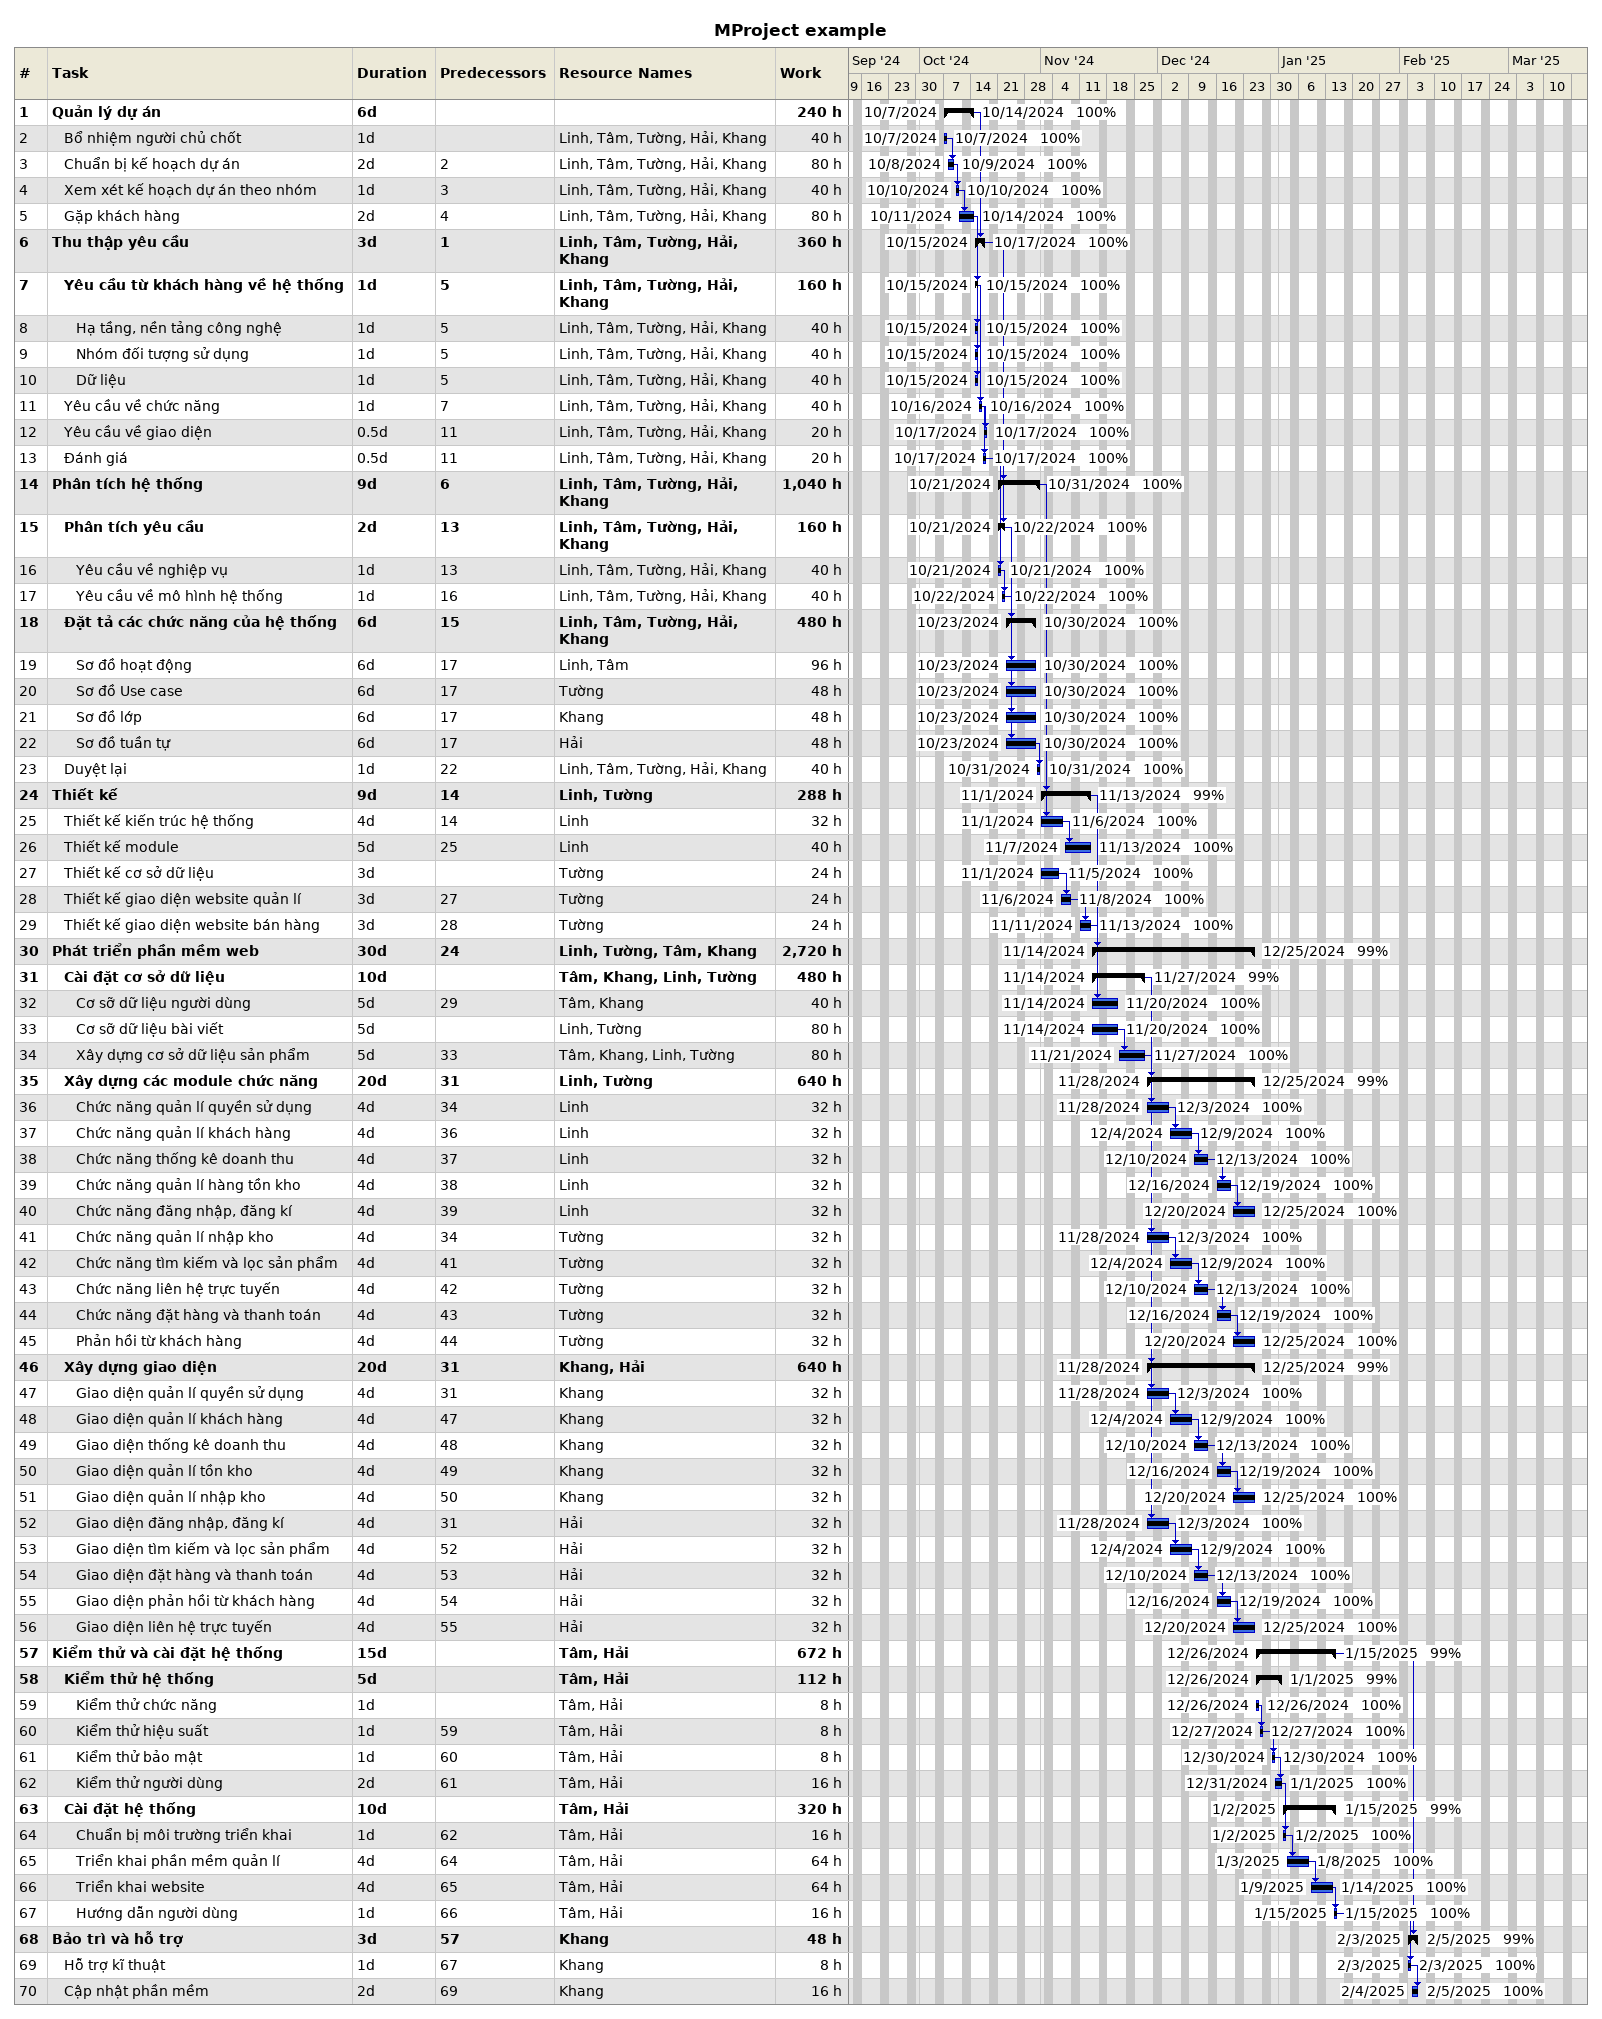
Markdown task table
MProject example

| ID | Level | Task | Duration | Start | Finish | Predecessors | Resources | % complete | Work (h) |
|---|---|---|---|---|---|---|---|---|---|
| 1 | 1 | **Quản lý dự án** | 6d | 2024-10-07 | 2024-10-14 |  |  | 100 | 240 |
| 2 | 2 | Bổ nhiệm người chủ chốt | 1d | 2024-10-07 | 2024-10-07 |  | Linh, Tâm, Tường, Hải, Khang | 100 | 40 |
| 3 | 2 | Chuẩn bị kế hoạch dự án | 2d | 2024-10-08 | 2024-10-09 | 2 | Linh, Tâm, Tường, Hải, Khang | 100 | 80 |
| 4 | 2 | Xem xét kế hoạch dự án theo nhóm | 1d | 2024-10-10 | 2024-10-10 | 3 | Linh, Tâm, Tường, Hải, Khang | 100 | 40 |
| 5 | 2 | Gặp khách hàng | 2d | 2024-10-11 | 2024-10-14 | 4 | Linh, Tâm, Tường, Hải, Khang | 100 | 80 |
| 6 | 1 | **Thu thập yêu cầu** | 3d | 2024-10-15 | 2024-10-17 | 1 | Linh, Tâm, Tường, Hải, Khang | 100 | 360 |
| 7 | 2 | **Yêu cầu từ khách hàng về hệ thống** | 1d | 2024-10-15 | 2024-10-15 | 5 | Linh, Tâm, Tường, Hải, Khang | 100 | 160 |
| 8 | 3 | Hạ tầng, nền tảng công nghệ | 1d | 2024-10-15 | 2024-10-15 | 5 | Linh, Tâm, Tường, Hải, Khang | 100 | 40 |
| 9 | 3 | Nhóm đối tượng sử dụng | 1d | 2024-10-15 | 2024-10-15 | 5 | Linh, Tâm, Tường, Hải, Khang | 100 | 40 |
| 10 | 3 | Dữ liệu | 1d | 2024-10-15 | 2024-10-15 | 5 | Linh, Tâm, Tường, Hải, Khang | 100 | 40 |
| 11 | 2 | Yêu cầu về chức năng | 1d | 2024-10-16 | 2024-10-16 | 7 | Linh, Tâm, Tường, Hải, Khang | 100 | 40 |
| 12 | 2 | Yêu cầu về giao diện | 0.5d | 2024-10-17 | 2024-10-17 | 11 | Linh, Tâm, Tường, Hải, Khang | 100 | 20 |
| 13 | 2 | Đánh giá | 0.5d | 2024-10-17 | 2024-10-17 | 11 | Linh, Tâm, Tường, Hải, Khang | 100 | 20 |
| 14 | 1 | **Phân tích hệ thống** | 9d | 2024-10-21 | 2024-10-31 | 6 | Linh, Tâm, Tường, Hải, Khang | 100 | 1040 |
| 15 | 2 | **Phân tích yêu cầu** | 2d | 2024-10-21 | 2024-10-22 | 13 | Linh, Tâm, Tường, Hải, Khang | 100 | 160 |
| 16 | 3 | Yêu cầu về nghiệp vụ | 1d | 2024-10-21 | 2024-10-21 | 13 | Linh, Tâm, Tường, Hải, Khang | 100 | 40 |
| 17 | 3 | Yêu cầu về mô hình hệ thống | 1d | 2024-10-22 | 2024-10-22 | 16 | Linh, Tâm, Tường, Hải, Khang | 100 | 40 |
| 18 | 2 | **Đặt tả các chức năng của hệ thống** | 6d | 2024-10-23 | 2024-10-30 | 15 | Linh, Tâm, Tường, Hải, Khang | 100 | 480 |
| 19 | 3 | Sơ đồ hoạt động | 6d | 2024-10-23 | 2024-10-30 | 17 | Linh, Tâm | 100 | 96 |
| 20 | 3 | Sơ đồ Use case | 6d | 2024-10-23 | 2024-10-30 | 17 | Tường | 100 | 48 |
| 21 | 3 | Sơ đồ lớp | 6d | 2024-10-23 | 2024-10-30 | 17 | Khang | 100 | 48 |
| 22 | 3 | Sơ đồ tuần tự | 6d | 2024-10-23 | 2024-10-30 | 17 | Hải | 100 | 48 |
| 23 | 2 | Duyệt lại | 1d | 2024-10-31 | 2024-10-31 | 22 | Linh, Tâm, Tường, Hải, Khang | 100 | 40 |
| 24 | 1 | **Thiết kế** | 9d | 2024-11-01 | 2024-11-13 | 14 | Linh, Tường | 99 | 288 |
| 25 | 2 | Thiết kế kiến trúc hệ thống | 4d | 2024-11-01 | 2024-11-06 | 14 | Linh | 100 | 32 |
| 26 | 2 | Thiết kế module | 5d | 2024-11-07 | 2024-11-13 | 25 | Linh | 100 | 40 |
| 27 | 2 | Thiết kế cơ sở dữ liệu | 3d | 2024-11-01 | 2024-11-05 |  | Tường | 100 | 24 |
| 28 | 2 | Thiết kế giao diện website quản lí | 3d | 2024-11-06 | 2024-11-08 | 27 | Tường | 100 | 24 |
| 29 | 2 | Thiết kế giao diện website bán hàng | 3d | 2024-11-11 | 2024-11-13 | 28 | Tường | 100 | 24 |
| 30 | 1 | **Phát triển phần mềm web** | 30d | 2024-11-14 | 2024-12-25 | 24 | Linh, Tường, Tâm, Khang | 99 | 2720 |
| 31 | 2 | **Cài đặt cơ sở dữ liệu** | 10d | 2024-11-14 | 2024-11-27 |  | Tâm, Khang, Linh, Tường | 99 | 480 |
| 32 | 3 | Cơ sỡ dữ liệu người dùng | 5d | 2024-11-14 | 2024-11-20 | 29 | Tâm, Khang | 100 | 40 |
| 33 | 3 | Cơ sỡ dữ liệu bài viết | 5d | 2024-11-14 | 2024-11-20 |  | Linh, Tường | 100 | 80 |
| 34 | 3 | Xây dựng cơ sở dữ liệu sản phẩm | 5d | 2024-11-21 | 2024-11-27 | 33 | Tâm, Khang, Linh, Tường | 100 | 80 |
| 35 | 2 | **Xây dựng các module chức năng** | 20d | 2024-11-28 | 2024-12-25 | 31 | Linh, Tường | 99 | 640 |
| 36 | 3 | Chức năng quản lí quyền sử dụng | 4d | 2024-11-28 | 2024-12-03 | 34 | Linh | 100 | 32 |
| 37 | 3 | Chức năng quản lí khách hàng | 4d | 2024-12-04 | 2024-12-09 | 36 | Linh | 100 | 32 |
| 38 | 3 | Chức năng thống kê doanh thu | 4d | 2024-12-10 | 2024-12-13 | 37 | Linh | 100 | 32 |
| 39 | 3 | Chức năng quản lí hàng tồn kho | 4d | 2024-12-16 | 2024-12-19 | 38 | Linh | 100 | 32 |
| 40 | 3 | Chức năng đăng nhập, đăng kí | 4d | 2024-12-20 | 2024-12-25 | 39 | Linh | 100 | 32 |
| 41 | 3 | Chức năng quản lí nhập kho | 4d | 2024-11-28 | 2024-12-03 | 34 | Tường | 100 | 32 |
| 42 | 3 | Chức năng tìm kiếm và lọc sản phẩm | 4d | 2024-12-04 | 2024-12-09 | 41 | Tường | 100 | 32 |
| 43 | 3 | Chức năng liên hệ trực tuyến | 4d | 2024-12-10 | 2024-12-13 | 42 | Tường | 100 | 32 |
| 44 | 3 | Chức năng đặt hàng và thanh toán | 4d | 2024-12-16 | 2024-12-19 | 43 | Tường | 100 | 32 |
| 45 | 3 | Phản hồi từ khách hàng | 4d | 2024-12-20 | 2024-12-25 | 44 | Tường | 100 | 32 |
| 46 | 2 | **Xây dựng giao diện** | 20d | 2024-11-28 | 2024-12-25 | 31 | Khang, Hải | 99 | 640 |
| 47 | 3 | Giao diện quản lí quyền sử dụng | 4d | 2024-11-28 | 2024-12-03 | 31 | Khang | 100 | 32 |
| 48 | 3 | Giao diện quản lí khách hàng | 4d | 2024-12-04 | 2024-12-09 | 47 | Khang | 100 | 32 |
| 49 | 3 | Giao diện thống kê doanh thu | 4d | 2024-12-10 | 2024-12-13 | 48 | Khang | 100 | 32 |
| 50 | 3 | Giao diện quản lí tồn kho | 4d | 2024-12-16 | 2024-12-19 | 49 | Khang | 100 | 32 |
| 51 | 3 | Giao diện quản lí nhập kho | 4d | 2024-12-20 | 2024-12-25 | 50 | Khang | 100 | 32 |
| 52 | 3 | Giao diện đăng nhập, đăng kí | 4d | 2024-11-28 | 2024-12-03 | 31 | Hải | 100 | 32 |
| 53 | 3 | Giao diện tìm kiếm và lọc sản phẩm | 4d | 2024-12-04 | 2024-12-09 | 52 | Hải | 100 | 32 |
| 54 | 3 | Giao diện đặt hàng và thanh toán | 4d | 2024-12-10 | 2024-12-13 | 53 | Hải | 100 | 32 |
| 55 | 3 | Giao diện phản hồi từ khách hàng | 4d | 2024-12-16 | 2024-12-19 | 54 | Hải | 100 | 32 |
| 56 | 3 | Giao diện liên hệ trực tuyến | 4d | 2024-12-20 | 2024-12-25 | 55 | Hải | 100 | 32 |
| 57 | 1 | **Kiểm thử và cài đặt hệ thống** | 15d | 2024-12-26 | 2025-01-15 |  | Tâm, Hải | 99 | 672 |
| 58 | 2 | **Kiểm thử hệ thống** | 5d | 2024-12-26 | 2025-01-01 |  | Tâm, Hải | 99 | 112 |
| 59 | 3 | Kiểm thử chức năng | 1d | 2024-12-26 | 2024-12-26 |  | Tâm, Hải | 100 | 8 |
| 60 | 3 | Kiểm thử hiệu suất | 1d | 2024-12-27 | 2024-12-27 | 59 | Tâm, Hải | 100 | 8 |
| 61 | 3 | Kiểm thử bảo mật | 1d | 2024-12-30 | 2024-12-30 | 60 | Tâm, Hải | 100 | 8 |
| 62 | 3 | Kiểm thử người dùng | 2d | 2024-12-31 | 2025-01-01 | 61 | Tâm, Hải | 100 | 16 |
| 63 | 2 | **Cài đặt hệ thống** | 10d | 2025-01-02 | 2025-01-15 |  | Tâm, Hải | 99 | 320 |
| 64 | 3 | Chuẩn bị môi trường triển khai | 1d | 2025-01-02 | 2025-01-02 | 62 | Tâm, Hải | 100 | 16 |
| 65 | 3 | Triển khai phần mềm quản lí | 4d | 2025-01-03 | 2025-01-08 | 64 | Tâm, Hải | 100 | 64 |
| 66 | 3 | Triển khai website | 4d | 2025-01-09 | 2025-01-14 | 65 | Tâm, Hải | 100 | 64 |
| 67 | 3 | Hướng dẫn người dùng | 1d | 2025-01-15 | 2025-01-15 | 66 | Tâm, Hải | 100 | 16 |
| 68 | 1 | **Bảo trì và hỗ trợ** | 3d | 2025-02-03 | 2025-02-05 | 57 | Khang | 99 | 48 |
| 69 | 2 | Hỗ trợ kĩ thuật | 1d | 2025-02-03 | 2025-02-03 | 67 | Khang | 100 | 8 |
| 70 | 2 | Cập nhật phần mềm | 2d | 2025-02-04 | 2025-02-05 | 69 | Khang | 100 | 16 |
